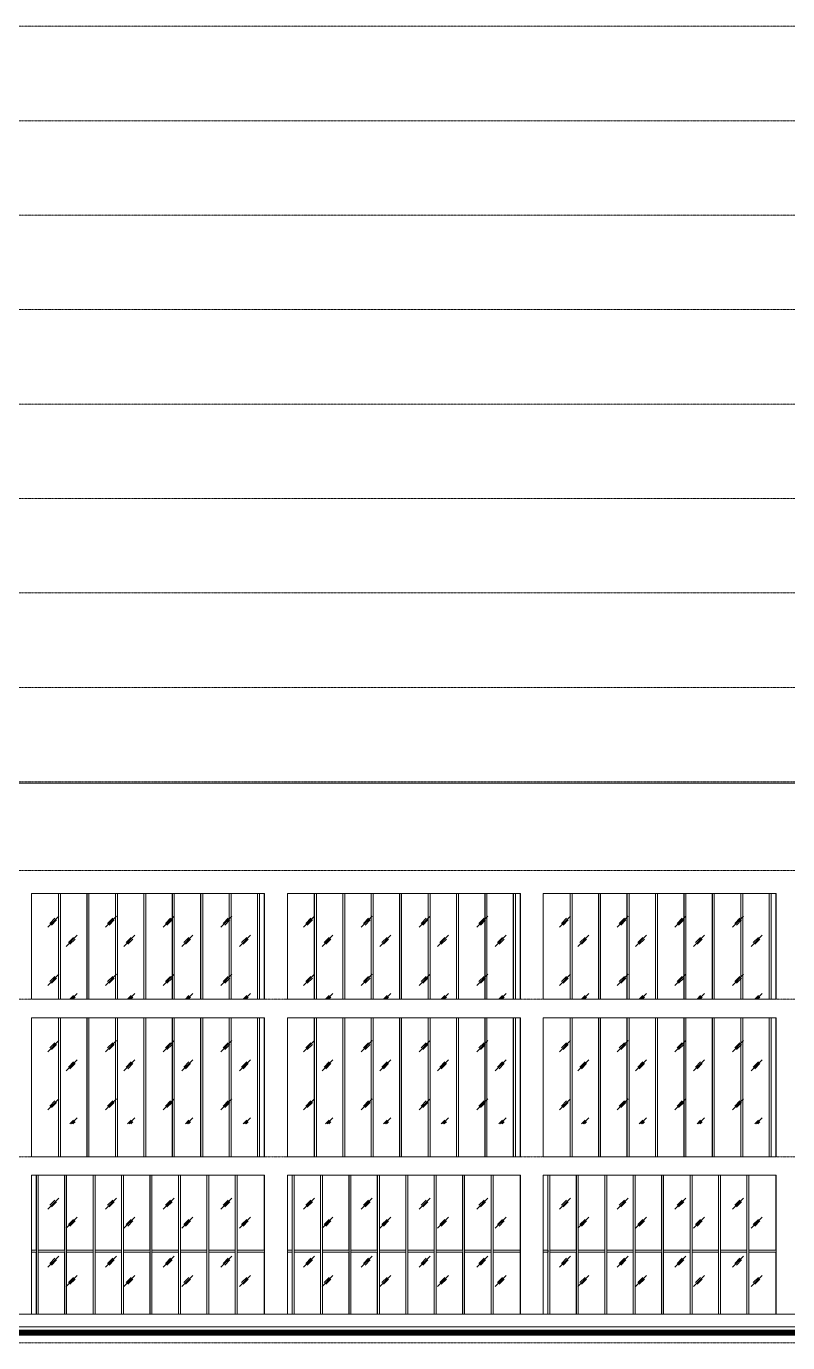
# Model space of a CAD drawing. Header units: millimetres. Extents: x -10599 to 108788, y -9455 to 93550.
# Drawn here: x 60043 to 86636, y -1000 to 45000 of the extents above; entities that cross this region are included whole.
import ezdxf

# ---------------------------------------------------------------- set-up
doc = ezdxf.new("R2010")
doc.units = ezdxf.units.MM
doc.linetypes.add('Centre', pattern=[31.75, 6.35, -4.7625, 15.875, -4.7625])
for name, color, linetype, lineweight in [('A-GLAZ-CWMG', 55, 'Continuous', 5), ('KINH', 152, 'Continuous', 5), ('NET CAT', 3, 'Continuous', 5), ('NET CATConcrete', 3, 'Continuous', 5), ('NET-THAY', 2, 'Continuous', 9), ('TRUC', 225, 'Continuous', 5)]:
    doc.layers.add(name, color=color, linetype=linetype, lineweight=lineweight)

# ---------------------------------------------------------------- blocks, each defined once
blk = doc.blocks.new('System Panel - Glazed-1982567-MẶT ĐỨNG 1-14')
at = {"layer": 'KINH'}
blk.add_line((86228, 0), (86228, 2167), dxfattribs=at)
blk = doc.blocks.new('System Panel - Glazed-V3-MẶT ĐỨNG 1-14')
at = {"layer": 'KINH'}
blk.add_line((68356, 2233), (68356, 4850), dxfattribs=at)
blk = doc.blocks.new('System Panel - Glazed-1982836-MẶT ĐỨNG 1-14')
at = {"layer": 'KINH'}
blk.add_line((59420, 5500), (59420, 10350), dxfattribs=at)
blk = doc.blocks.new('System Panel - Glazed-1982925-MẶT ĐỨNG 1-14')
at = {"layer": 'KINH'}
blk.add_line((59420, 11000), (59420, 14700), dxfattribs=at)
blk = doc.blocks.new('Rectangular Mullion - Rectangular Mullion-1982566-MẶT ĐỨNG 1-14')
at = {"layer": 'A-GLAZ-CWMG'}
for p, q in [((85281, 2167), (85281, 2233)), ((86232, 2233), (85281, 2233)), ((86232, 2167), (85281, 2167)), ((86232, 2233), (86232, 2167))]:
    blk.add_line(p, q, dxfattribs=at)
blk = doc.blocks.new('Rectangular Mullion - Rectangular Mullion-1982534-MẶT ĐỨNG 1-14')
at = {"layer": 'A-GLAZ-CWMG'}
for p, q in [((84288, 2167), (84288, 2233)), ((85215, 2233), (84288, 2233)), ((85215, 2167), (84288, 2167)), ((85215, 2233), (85215, 2167))]:
    blk.add_line(p, q, dxfattribs=at)
blk = doc.blocks.new('Rectangular Mullion - Rectangular Mullion-1982645-MẶT ĐỨNG 1-14')
at = {"layer": 'A-GLAZ-CWMG'}
for p, q in [((78265, 2233), (78097, 2233)), ((78265, 2167), (78097, 2167)), ((78265, 2233), (78265, 2167))]:
    blk.add_line(p, q, dxfattribs=at)
blk = doc.blocks.new('Rectangular Mullion - Rectangular Mullion-1978183-MẶT ĐỨNG 1-14')
at = {"layer": 'A-GLAZ-CWMG'}
for p, q in [((85211, 2167), (85211, 0)), ((85215, 2200), (85215, 0)), ((85281, 2200), (85281, 0))]:
    blk.add_line(p, q, dxfattribs=at)
blk = doc.blocks.new('Rectangular Mullion - Rectangular Mullion-1978240-MẶT ĐỨNG 1-14')
at = {"layer": 'A-GLAZ-CWMG'}
for p, q in [((85211, 4850), (85211, 2233)), ((85215, 4850), (85215, 2200)), ((85281, 4850), (85281, 2200))]:
    blk.add_line(p, q, dxfattribs=at)
blk = doc.blocks.new('Rectangular Mullion - Rectangular Mullion-1978554-MẶT ĐỨNG 1-14')
at = {"layer": 'A-GLAZ-CWMG'}
for p, q in [((41853, 14700), (41853, 11000)), ((41859, 14700), (41859, 11000)), ((41925, 14700), (41925, 11000))]:
    blk.add_line(p, q, dxfattribs=at)
blk = doc.blocks.new('Rectangular Mullion - Rectangular Mullion-1978429-MẶT ĐỨNG 1-14')
at = {"layer": 'A-GLAZ-CWMG'}
for p, q in [((41853, 10350), (41853, 5500)), ((41859, 10350), (41859, 5500)), ((41925, 10350), (41925, 5500))]:
    blk.add_line(p, q, dxfattribs=at)

msp = doc.modelspace()

# ---------------------------------------------------------------- hatches: boundary and pattern name
at = {"layer": 'KINH'}
h = msp.add_hatch(dxfattribs=at)
h.set_pattern_fill('FP_11', color=256, angle=360, style=0, pattern_type=2)
h.set_pattern_definition([(45.204, (50830.1, 1401.6), (0.002, 2032), [252.7, -2610.8]), (45.204, (50775.3, 1456.7), (0.002, 2032), [252.7, -2610.8]), (45.204, (50700, 1325.7), (0.002, 2032), [544.27, -2319.24]), (45.204, (49458.2, 2763), (0.002, 2032), [252.7, -2610.8]), (45.204, (49403.4, 2818.2), (0.002, 2032), [252.7, -2610.8]), (45.204, (49328, 2687.1), (0.002, 2032), [544.27, -2319.24])])
h.paths.add_polyline_path([(68367, 11000), (68367, 14700), (60225.2, 14700), (60225.2, 11000)])
h = msp.add_hatch(dxfattribs=at)
h.set_pattern_fill('FP_11', color=256, angle=360, style=0, pattern_type=2)
h.set_pattern_definition([(45.204, (59766.2, 1401.6), (0.002, 2032), [252.7, -2610.8]), (45.204, (59711.4, 1456.7), (0.002, 2032), [252.7, -2610.8]), (45.204, (59636.1, 1325.7), (0.002, 2032), [544.27, -2319.24]), (45.204, (58394.3, 2763), (0.002, 2032), [252.7, -2610.8]), (45.204, (58339.5, 2818.2), (0.002, 2032), [252.7, -2610.8]), (45.204, (58264.2, 2687.1), (0.002, 2032), [544.27, -2319.24])])
h.paths.add_polyline_path([(77303.1, 11000), (77303.1, 14700), (69161.3, 14700), (69161.3, 11000)])
h = msp.add_hatch(dxfattribs=at)
h.set_pattern_fill('FP_11', color=256, angle=360, style=0, pattern_type=2)
h.set_pattern_definition([(45.204, (68702.3, 1401.6), (0.002, 2032), [252.7, -2610.8]), (45.204, (68647.6, 1456.7), (0.002, 2032), [252.7, -2610.8]), (45.204, (68572.2, 1325.7), (0.002, 2032), [544.27, -2319.24]), (45.204, (67330.4, 2763), (0.002, 2032), [252.7, -2610.8]), (45.204, (67275.6, 2818.2), (0.002, 2032), [252.7, -2610.8]), (45.204, (67200.3, 2687.1), (0.002, 2032), [544.27, -2319.24])])
h.paths.add_polyline_path([(86239.2, 11000), (86239.2, 14700), (78097.4, 14700), (78097.4, 11000)])
h = msp.add_hatch(dxfattribs=at)
h.set_pattern_fill('FP_11', color=256, angle=360, style=0, pattern_type=2)
h.set_pattern_definition([(45.204, (50830.1, -2948.4), (0.002, 2032), [252.7, -2610.8]), (45.204, (50775.3, -2893.3), (0.002, 2032), [252.7, -2610.8]), (45.204, (50700, -3024.3), (0.002, 2032), [544.27, -2319.24]), (45.204, (49458.2, -1587), (0.002, 2032), [252.7, -2610.8]), (45.204, (49403.4, -1531.8), (0.002, 2032), [252.7, -2610.8]), (45.204, (49328, -1662.9), (0.002, 2032), [544.27, -2319.24])])
h.paths.add_polyline_path([(68367, 6650), (68367, 10350), (60225.2, 10350), (60225.2, 6650)])
h = msp.add_hatch(dxfattribs=at)
h.set_pattern_fill('FP_11', color=256, angle=360, style=0, pattern_type=2)
h.set_pattern_definition([(45.204, (59766.2, -2948.4), (0.002, 2032), [252.7, -2610.8]), (45.204, (59711.4, -2893.3), (0.002, 2032), [252.7, -2610.8]), (45.204, (59636.1, -3024.3), (0.002, 2032), [544.27, -2319.24]), (45.204, (58394.3, -1587), (0.002, 2032), [252.7, -2610.8]), (45.204, (58339.5, -1531.8), (0.002, 2032), [252.7, -2610.8]), (45.204, (58264.2, -1662.9), (0.002, 2032), [544.27, -2319.24])])
h.paths.add_polyline_path([(77303.1, 6650), (77303.1, 10350), (69161.3, 10350), (69161.3, 6650)])
h = msp.add_hatch(dxfattribs=at)
h.set_pattern_fill('FP_11', color=256, angle=360, style=0, pattern_type=2)
h.set_pattern_definition([(45.204, (68702.3, -2948.4), (0.002, 2032), [252.7, -2610.8]), (45.204, (68647.6, -2893.3), (0.002, 2032), [252.7, -2610.8]), (45.204, (68572.2, -3024.3), (0.002, 2032), [544.27, -2319.24]), (45.204, (67330.4, -1587), (0.002, 2032), [252.7, -2610.8]), (45.204, (67275.6, -1531.8), (0.002, 2032), [252.7, -2610.8]), (45.204, (67200.3, -1662.9), (0.002, 2032), [544.27, -2319.24])])
h.paths.add_polyline_path([(86239.2, 6650), (86239.2, 10350), (78097.4, 10350), (78097.4, 6650)])
h = msp.add_hatch(dxfattribs=at)
h.set_pattern_fill('FP_11', color=256, angle=360, style=0, pattern_type=2)
h.set_pattern_definition([(45.204, (50830.1, -8448.4), (0.002, 2032), [252.7, -2610.8]), (45.204, (50775.3, -8393.3), (0.002, 2032), [252.7, -2610.8]), (45.204, (50700, -8524.3), (0.002, 2032), [544.27, -2319.24]), (45.204, (49458.2, -7087), (0.002, 2032), [252.7, -2610.8]), (45.204, (49403.4, -7031.8), (0.002, 2032), [252.7, -2610.8]), (45.204, (49328, -7162.9), (0.002, 2032), [544.27, -2319.24])])
h.paths.add_polyline_path([(68367, 0), (68367, 4850), (60225.2, 4850), (60225.2, 0)])
h = msp.add_hatch(dxfattribs=at)
h.set_pattern_fill('FP_11', color=256, angle=360, style=0, pattern_type=2)
h.set_pattern_definition([(45.204, (59766.2, -8448.4), (0.002, 2032), [252.7, -2610.8]), (45.204, (59711.4, -8393.3), (0.002, 2032), [252.7, -2610.8]), (45.204, (59636.1, -8524.3), (0.002, 2032), [544.27, -2319.24]), (45.204, (58394.3, -7087), (0.002, 2032), [252.7, -2610.8]), (45.204, (58339.5, -7031.8), (0.002, 2032), [252.7, -2610.8]), (45.204, (58264.2, -7162.9), (0.002, 2032), [544.27, -2319.24])])
h.paths.add_polyline_path([(77303.1, 0), (77303.1, 4850), (69161.3, 4850), (69161.3, 0)])
h = msp.add_hatch(dxfattribs=at)
h.set_pattern_fill('FP_11', color=256, angle=360, style=0, pattern_type=2)
h.set_pattern_definition([(45.204, (68702.3, -8448.4), (0.002, 2032), [252.7, -2610.8]), (45.204, (68647.6, -8393.3), (0.002, 2032), [252.7, -2610.8]), (45.204, (68572.2, -8524.3), (0.002, 2032), [544.27, -2319.24]), (45.204, (67330.4, -7087), (0.002, 2032), [252.7, -2610.8]), (45.204, (67275.6, -7031.8), (0.002, 2032), [252.7, -2610.8]), (45.204, (67200.3, -7162.9), (0.002, 2032), [544.27, -2319.24])])
h.paths.add_polyline_path([(86239.2, 0), (86239.2, 4850), (78097.4, 4850), (78097.4, 0)])

# ---------------------------------------------------------------- linework, layer by layer
at = {"layer": 'NET CAT'}
msp.add_lwpolyline([(105087.8, -450), (-10499.5, -450)], dxfattribs=at)
at = {"layer": 'NET CAT', "const_width": 200}
msp.add_lwpolyline([(105087.8, -650), (-10499.5, -650)], dxfattribs=at)
at = {"layer": 'NET CATConcrete'}
msp.add_line((60225.2, 14700), (68367, 14700), dxfattribs=at)
at = {"layer": 'NET-THAY'}
for p, q in [((94778.2, 18550), (41000.5, 18550)), ((60225.2, 4850), (68367, 4850)), ((60225.2, 4850), (60225.2, 0)), ((68367, 0), (68367, 4850)), ((69161.3, 4850), (77303.1, 4850)), ((69161.3, 4850), (69161.3, 0)), ((77303.1, 0), (77303.1, 4850)), ((78097.4, 4850), (86239.2, 4850)), ((78097.4, 4850), (78097.4, 0)), ((86239.2, 0), (86239.2, 4850)), ((87327.3, 0), (57373.5, 0))]:
    msp.add_line(p, q, dxfattribs=at)
for points in [[(60225.2, 14700), (68367, 14700), (68367, 11000), (60225.2, 11000)], [(69161.3, 14700), (77303.1, 14700), (77303.1, 11000), (69161.3, 11000)], [(78097.4, 14700), (86239.2, 14700), (86239.2, 11000), (78097.4, 11000)], [(60225.2, 10350), (68367, 10350), (68367, 5500), (60225.2, 5500)], [(69161.3, 5500), (77303.1, 5500), (77303.1, 10350), (69161.3, 10350)], [(78097.4, 10350), (86239.2, 10350), (86239.2, 5500), (78097.4, 5500)]]:
    msp.add_lwpolyline(points, close=True, dxfattribs=at)
at = {"layer": 'TRUC', "linetype": 'Centre'}
for p, q in [((-10499.5, 45000), (108517.8, 45000)), ((-10499.5, 41700), (108517.8, 41700)), ((-10499.5, 38400), (108517.8, 38400)), ((-10499.5, 35100), (108517.8, 35100)), ((-10499.5, 31800), (108517.8, 31800)), ((-10499.5, 28500), (108517.8, 28500)), ((-10499.5, 25200), (108517.8, 25200)), ((-10499.5, 21900), (108517.8, 21900)), ((-10499.5, 18600), (108517.8, 18600)), ((-10499.5, 15500), (108517.8, 15500)), ((-10499.5, 11000), (108517.8, 11000)), ((-10499.5, 5500), (108517.8, 5500)), ((-10499.5, 0), (108517.8, 0)), ((-10499.5, -1000), (108517.8, -1000))]:
    msp.add_line(p, q, dxfattribs=at)

# ---------------------------------------------------------------- block references
at = {"layer": 'A-GLAZ-CWMG'}
for name, p in [('Rectangular Mullion - Rectangular Mullion-1978554-MẶT ĐỨNG 1-14', (19312.8, 0)), ('Rectangular Mullion - Rectangular Mullion-1978554-MẶT ĐỨNG 1-14', (20305.7, 0)), ('Rectangular Mullion - Rectangular Mullion-1978554-MẶT ĐỨNG 1-14', (21298.6, 0)), ('Rectangular Mullion - Rectangular Mullion-1978554-MẶT ĐỨNG 1-14', (22291.5, 0)), ('Rectangular Mullion - Rectangular Mullion-1978554-MẶT ĐỨNG 1-14', (23284.4, 0)), ('Rectangular Mullion - Rectangular Mullion-1978554-MẶT ĐỨNG 1-14', (24277.3, 0)), ('Rectangular Mullion - Rectangular Mullion-1978554-MẶT ĐỨNG 1-14', (25270.2, 0)), ('Rectangular Mullion - Rectangular Mullion-1978554-MẶT ĐỨNG 1-14', (26263.1, 0)), ('Rectangular Mullion - Rectangular Mullion-1978554-MẶT ĐỨNG 1-14', (28248.9, 0)), ('Rectangular Mullion - Rectangular Mullion-1978554-MẶT ĐỨNG 1-14', (29241.8, 0)), ('Rectangular Mullion - Rectangular Mullion-1978554-MẶT ĐỨNG 1-14', (30234.7, 0)), ('Rectangular Mullion - Rectangular Mullion-1978554-MẶT ĐỨNG 1-14', (31227.6, 0)), ('Rectangular Mullion - Rectangular Mullion-1978554-MẶT ĐỨNG 1-14', (32220.5, 0)), ('Rectangular Mullion - Rectangular Mullion-1978554-MẶT ĐỨNG 1-14', (33213.4, 0)), ('Rectangular Mullion - Rectangular Mullion-1978554-MẶT ĐỨNG 1-14', (34206.3, 0)), ('Rectangular Mullion - Rectangular Mullion-1978554-MẶT ĐỨNG 1-14', (35199.2, 0)), ('Rectangular Mullion - Rectangular Mullion-1978554-MẶT ĐỨNG 1-14', (37185, 0)), ('Rectangular Mullion - Rectangular Mullion-1978554-MẶT ĐỨNG 1-14', (38177.9, 0)), ('Rectangular Mullion - Rectangular Mullion-1978554-MẶT ĐỨNG 1-14', (39170.8, 0)), ('Rectangular Mullion - Rectangular Mullion-1978554-MẶT ĐỨNG 1-14', (40163.7, 0)), ('Rectangular Mullion - Rectangular Mullion-1978554-MẶT ĐỨNG 1-14', (41156.6, 0)), ('Rectangular Mullion - Rectangular Mullion-1978554-MẶT ĐỨNG 1-14', (42149.5, 0)), ('Rectangular Mullion - Rectangular Mullion-1978554-MẶT ĐỨNG 1-14', (43142.4, 0)), ('Rectangular Mullion - Rectangular Mullion-1978554-MẶT ĐỨNG 1-14', (44135.3, 0)), ('Rectangular Mullion - Rectangular Mullion-1978429-MẶT ĐỨNG 1-14', (19312.8, 0)), ('Rectangular Mullion - Rectangular Mullion-1978429-MẶT ĐỨNG 1-14', (20305.7, 0)), ('Rectangular Mullion - Rectangular Mullion-1978429-MẶT ĐỨNG 1-14', (21298.6, 0)), ('Rectangular Mullion - Rectangular Mullion-1978429-MẶT ĐỨNG 1-14', (22291.5, 0)), ('Rectangular Mullion - Rectangular Mullion-1978429-MẶT ĐỨNG 1-14', (23284.4, 0)), ('Rectangular Mullion - Rectangular Mullion-1978429-MẶT ĐỨNG 1-14', (24277.3, 0)), ('Rectangular Mullion - Rectangular Mullion-1978429-MẶT ĐỨNG 1-14', (25270.2, 0)), ('Rectangular Mullion - Rectangular Mullion-1978429-MẶT ĐỨNG 1-14', (26263.1, 0)), ('Rectangular Mullion - Rectangular Mullion-1978429-MẶT ĐỨNG 1-14', (28248.9, 0)), ('Rectangular Mullion - Rectangular Mullion-1978429-MẶT ĐỨNG 1-14', (29241.8, 0)), ('Rectangular Mullion - Rectangular Mullion-1978429-MẶT ĐỨNG 1-14', (30234.7, 0)), ('Rectangular Mullion - Rectangular Mullion-1978429-MẶT ĐỨNG 1-14', (31227.6, 0)), ('Rectangular Mullion - Rectangular Mullion-1978429-MẶT ĐỨNG 1-14', (32220.5, 0)), ('Rectangular Mullion - Rectangular Mullion-1978429-MẶT ĐỨNG 1-14', (33213.4, 0)), ('Rectangular Mullion - Rectangular Mullion-1978429-MẶT ĐỨNG 1-14', (34206.3, 0)), ('Rectangular Mullion - Rectangular Mullion-1978429-MẶT ĐỨNG 1-14', (35199.2, 0)), ('Rectangular Mullion - Rectangular Mullion-1978429-MẶT ĐỨNG 1-14', (37185, 0)), ('Rectangular Mullion - Rectangular Mullion-1978429-MẶT ĐỨNG 1-14', (38177.9, 0)), ('Rectangular Mullion - Rectangular Mullion-1978429-MẶT ĐỨNG 1-14', (39170.8, 0)), ('Rectangular Mullion - Rectangular Mullion-1978429-MẶT ĐỨNG 1-14', (40163.7, 0)), ('Rectangular Mullion - Rectangular Mullion-1978429-MẶT ĐỨNG 1-14', (41156.6, 0)), ('Rectangular Mullion - Rectangular Mullion-1978429-MẶT ĐỨNG 1-14', (42149.5, 0)), ('Rectangular Mullion - Rectangular Mullion-1978429-MẶT ĐỨNG 1-14', (43142.4, 0)), ('Rectangular Mullion - Rectangular Mullion-1978429-MẶT ĐỨNG 1-14', (44135.3, 0)), ('Rectangular Mullion - Rectangular Mullion-1978240-MẶT ĐỨNG 1-14', (-24822.6, 0)), ('Rectangular Mullion - Rectangular Mullion-1978240-MẶT ĐỨNG 1-14', (-23829.6, 0)), ('Rectangular Mullion - Rectangular Mullion-1978240-MẶT ĐỨNG 1-14', (-22836.7, 0)), ('Rectangular Mullion - Rectangular Mullion-1978240-MẶT ĐỨNG 1-14', (-21843.8, 0)), ('Rectangular Mullion - Rectangular Mullion-1978240-MẶT ĐỨNG 1-14', (-20850.9, 0)), ('Rectangular Mullion - Rectangular Mullion-1978240-MẶT ĐỨNG 1-14', (-19858, 0)), ('Rectangular Mullion - Rectangular Mullion-1978240-MẶT ĐỨNG 1-14', (-18865.1, 0)), ('Rectangular Mullion - Rectangular Mullion-1978240-MẶT ĐỨNG 1-14', (-17872.2, 0)), ('Rectangular Mullion - Rectangular Mullion-1978240-MẶT ĐỨNG 1-14', (-15886.4, 0)), ('Rectangular Mullion - Rectangular Mullion-1978240-MẶT ĐỨNG 1-14', (-14893.5, 0)), ('Rectangular Mullion - Rectangular Mullion-1978240-MẶT ĐỨNG 1-14', (-13900.6, 0)), ('Rectangular Mullion - Rectangular Mullion-1978240-MẶT ĐỨNG 1-14', (-12907.7, 0)), ('Rectangular Mullion - Rectangular Mullion-1978240-MẶT ĐỨNG 1-14', (-11914.8, 0)), ('Rectangular Mullion - Rectangular Mullion-1978240-MẶT ĐỨNG 1-14', (-10921.9, 0)), ('Rectangular Mullion - Rectangular Mullion-1978240-MẶT ĐỨNG 1-14', (-9929, 0)), ('Rectangular Mullion - Rectangular Mullion-1978240-MẶT ĐỨNG 1-14', (-8936.1, 0)), ('Rectangular Mullion - Rectangular Mullion-1978240-MẶT ĐỨNG 1-14', (-6950.3, 0)), ('Rectangular Mullion - Rectangular Mullion-1978240-MẶT ĐỨNG 1-14', (-5957.4, 0)), ('Rectangular Mullion - Rectangular Mullion-1978240-MẶT ĐỨNG 1-14', (-4964.5, 0)), ('Rectangular Mullion - Rectangular Mullion-1978240-MẶT ĐỨNG 1-14', (-3971.6, 0)), ('Rectangular Mullion - Rectangular Mullion-1978240-MẶT ĐỨNG 1-14', (-2978.7, 0)), ('Rectangular Mullion - Rectangular Mullion-1978240-MẶT ĐỨNG 1-14', (-1985.8, 0)), ('Rectangular Mullion - Rectangular Mullion-1978240-MẶT ĐỨNG 1-14', (-992.9, 0)), ('Rectangular Mullion - Rectangular Mullion-1978240-MẶT ĐỨNG 1-14', (0, 0)), ('Rectangular Mullion - Rectangular Mullion-1982645-MẶT ĐỨNG 1-14', (-17872.2, 0)), ('Rectangular Mullion - Rectangular Mullion-1978183-MẶT ĐỨNG 1-14', (-24822.6, 0)), ('Rectangular Mullion - Rectangular Mullion-1982534-MẶT ĐỨNG 1-14', (-23829.6, 0)), ('Rectangular Mullion - Rectangular Mullion-1978183-MẶT ĐỨNG 1-14', (-23829.6, 0)), ('Rectangular Mullion - Rectangular Mullion-1982534-MẶT ĐỨNG 1-14', (-22836.7, 0)), ('Rectangular Mullion - Rectangular Mullion-1978183-MẶT ĐỨNG 1-14', (-22836.7, 0)), ('Rectangular Mullion - Rectangular Mullion-1982534-MẶT ĐỨNG 1-14', (-21843.8, 0)), ('Rectangular Mullion - Rectangular Mullion-1978183-MẶT ĐỨNG 1-14', (-21843.8, 0)), ('Rectangular Mullion - Rectangular Mullion-1982534-MẶT ĐỨNG 1-14', (-20850.9, 0)), ('Rectangular Mullion - Rectangular Mullion-1978183-MẶT ĐỨNG 1-14', (-20850.9, 0)), ('Rectangular Mullion - Rectangular Mullion-1982534-MẶT ĐỨNG 1-14', (-19858, 0)), ('Rectangular Mullion - Rectangular Mullion-1978183-MẶT ĐỨNG 1-14', (-19858, 0)), ('Rectangular Mullion - Rectangular Mullion-1982534-MẶT ĐỨNG 1-14', (-18865.1, 0)), ('Rectangular Mullion - Rectangular Mullion-1978183-MẶT ĐỨNG 1-14', (-18865.1, 0)), ('Rectangular Mullion - Rectangular Mullion-1982534-MẶT ĐỨNG 1-14', (-17872.2, 0)), ('Rectangular Mullion - Rectangular Mullion-1978183-MẶT ĐỨNG 1-14', (-17872.2, 0)), ('Rectangular Mullion - Rectangular Mullion-1982566-MẶT ĐỨNG 1-14', (-17872.2, 0)), ('Rectangular Mullion - Rectangular Mullion-1982645-MẶT ĐỨNG 1-14', (-8936.1, 0)), ('Rectangular Mullion - Rectangular Mullion-1978183-MẶT ĐỨNG 1-14', (-15886.4, 0)), ('Rectangular Mullion - Rectangular Mullion-1982534-MẶT ĐỨNG 1-14', (-14893.5, 0)), ('Rectangular Mullion - Rectangular Mullion-1978183-MẶT ĐỨNG 1-14', (-14893.5, 0)), ('Rectangular Mullion - Rectangular Mullion-1982534-MẶT ĐỨNG 1-14', (-13900.6, 0)), ('Rectangular Mullion - Rectangular Mullion-1978183-MẶT ĐỨNG 1-14', (-13900.6, 0)), ('Rectangular Mullion - Rectangular Mullion-1982534-MẶT ĐỨNG 1-14', (-12907.7, 0)), ('Rectangular Mullion - Rectangular Mullion-1978183-MẶT ĐỨNG 1-14', (-12907.7, 0)), ('Rectangular Mullion - Rectangular Mullion-1982534-MẶT ĐỨNG 1-14', (-11914.8, 0)), ('Rectangular Mullion - Rectangular Mullion-1978183-MẶT ĐỨNG 1-14', (-11914.8, 0)), ('Rectangular Mullion - Rectangular Mullion-1982534-MẶT ĐỨNG 1-14', (-10921.9, 0)), ('Rectangular Mullion - Rectangular Mullion-1978183-MẶT ĐỨNG 1-14', (-10921.9, 0)), ('Rectangular Mullion - Rectangular Mullion-1982534-MẶT ĐỨNG 1-14', (-9929, 0)), ('Rectangular Mullion - Rectangular Mullion-1978183-MẶT ĐỨNG 1-14', (-9929, 0)), ('Rectangular Mullion - Rectangular Mullion-1982534-MẶT ĐỨNG 1-14', (-8936.1, 0)), ('Rectangular Mullion - Rectangular Mullion-1978183-MẶT ĐỨNG 1-14', (-8936.1, 0)), ('Rectangular Mullion - Rectangular Mullion-1982566-MẶT ĐỨNG 1-14', (-8936.1, 0)), ('Rectangular Mullion - Rectangular Mullion-1982645-MẶT ĐỨNG 1-14', (0, 0)), ('Rectangular Mullion - Rectangular Mullion-1978183-MẶT ĐỨNG 1-14', (-6950.3, 0)), ('Rectangular Mullion - Rectangular Mullion-1982534-MẶT ĐỨNG 1-14', (-5957.4, 0)), ('Rectangular Mullion - Rectangular Mullion-1978183-MẶT ĐỨNG 1-14', (-5957.4, 0)), ('Rectangular Mullion - Rectangular Mullion-1982534-MẶT ĐỨNG 1-14', (-4964.5, 0)), ('Rectangular Mullion - Rectangular Mullion-1978183-MẶT ĐỨNG 1-14', (-4964.5, 0)), ('Rectangular Mullion - Rectangular Mullion-1982534-MẶT ĐỨNG 1-14', (-3971.6, 0)), ('Rectangular Mullion - Rectangular Mullion-1978183-MẶT ĐỨNG 1-14', (-3971.6, 0)), ('Rectangular Mullion - Rectangular Mullion-1982534-MẶT ĐỨNG 1-14', (-2978.7, 0)), ('Rectangular Mullion - Rectangular Mullion-1978183-MẶT ĐỨNG 1-14', (-2978.7, 0)), ('Rectangular Mullion - Rectangular Mullion-1982534-MẶT ĐỨNG 1-14', (-1985.8, 0)), ('Rectangular Mullion - Rectangular Mullion-1978183-MẶT ĐỨNG 1-14', (-1985.8, 0)), ('Rectangular Mullion - Rectangular Mullion-1982534-MẶT ĐỨNG 1-14', (-992.9, 0)), ('Rectangular Mullion - Rectangular Mullion-1978183-MẶT ĐỨNG 1-14', (-992.9, 0)), ('Rectangular Mullion - Rectangular Mullion-1982534-MẶT ĐỨNG 1-14', (0, 0)), ('Rectangular Mullion - Rectangular Mullion-1978183-MẶT ĐỨNG 1-14', (0, 0)), ('Rectangular Mullion - Rectangular Mullion-1982566-MẶT ĐỨNG 1-14', (0, 0))]:
    msp.add_blockref(name, p, dxfattribs=at)
at = {"layer": 'KINH'}
for name, p in [('System Panel - Glazed-1982925-MẶT ĐỨNG 1-14', (8936.1, 0)), ('System Panel - Glazed-1982925-MẶT ĐỨNG 1-14', (17872.2, 0)), ('System Panel - Glazed-1982925-MẶT ĐỨNG 1-14', (26808.4, 0)), ('System Panel - Glazed-1982836-MẶT ĐỨNG 1-14', (8936.1, 0)), ('System Panel - Glazed-1982836-MẶT ĐỨNG 1-14', (17872.2, 0)), ('System Panel - Glazed-1982836-MẶT ĐỨNG 1-14', (26808.4, 0)), ('System Panel - Glazed-V3-MẶT ĐỨNG 1-14', (8936.1, 0)), ('System Panel - Glazed-V3-MẶT ĐỨNG 1-14', (17872.2, 0)), ('System Panel - Glazed-1982567-MẶT ĐỨNG 1-14', (-17872.2, 0)), ('System Panel - Glazed-1982567-MẶT ĐỨNG 1-14', (-8936.1, 0)), ('System Panel - Glazed-1982567-MẶT ĐỨNG 1-14', (0, 0))]:
    msp.add_blockref(name, p, dxfattribs=at)
at = {"layer": 'NET-THAY'}
msp.add_blockref('System Panel - Glazed-V3-MẶT ĐỨNG 1-14', (0, 0), dxfattribs=at)

doc.saveas('drawing.dxf')
